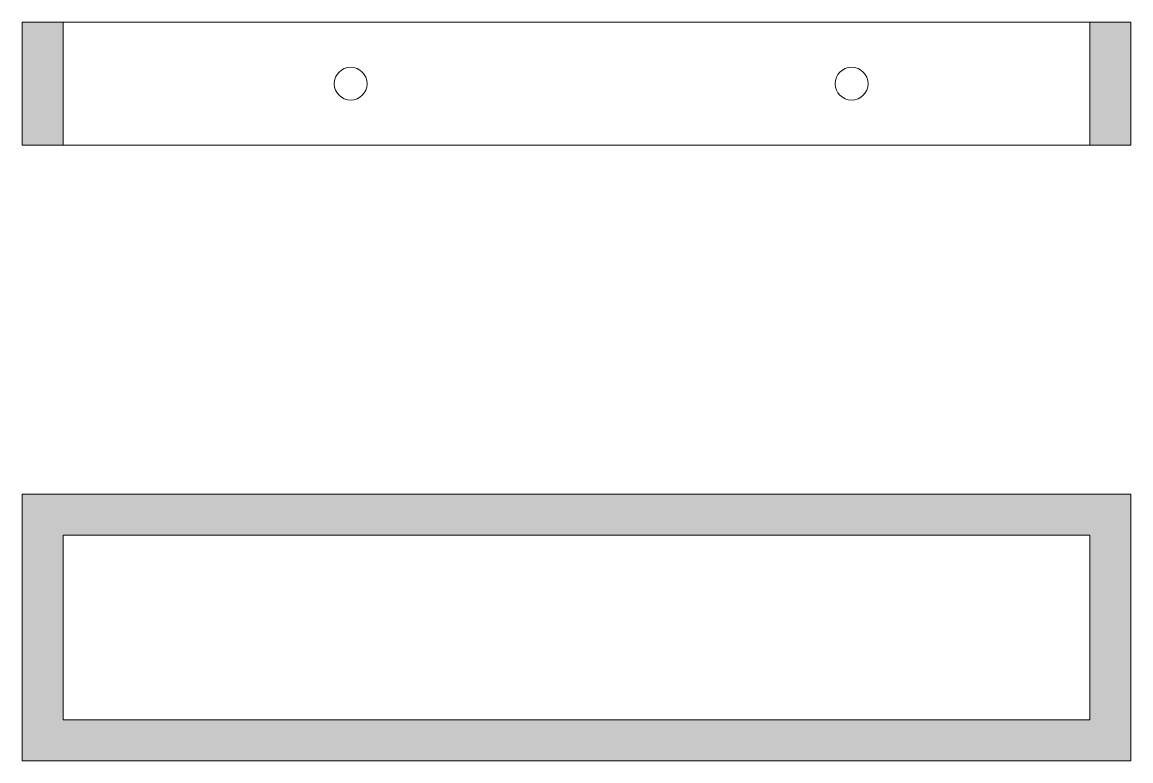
# Model space of a CAD drawing. Header units: millimetres. Extents: x -10 to 260, y -10 to 170.
import ezdxf

# ---------------------------------------------------------------- set-up
doc = ezdxf.new("R2010")
doc.units = ezdxf.units.MM
doc.layers.get('0').update_dxf_attribs({"linetype": 'CONTINUOUS', "lineweight": 0})

msp = doc.modelspace()

# ---------------------------------------------------------------- hatches: boundary and pattern name
for points in [[(0, 170), (0, 140), (-10, 140), (-10, 170)], [(250, 140), (250, 170), (260, 170), (260, 140)]]:
    msp.add_hatch(color=256).paths.add_polyline_path(points)
h = msp.add_hatch(color=256)
edge = h.paths.add_edge_path()
edge.add_line((0, 0), (250, 0))
edge.add_line((250, 0), (250, 45))
edge.add_line((250, 45), (0, 45))
edge.add_line((0, 45), (0, 0))
edge.add_line((-10, -10), (260, -10))
edge.add_line((260, -10), (260, 55))
edge.add_line((260, 55), (-10, 55))
edge.add_line((-10, 55), (-10, -10))

# ---------------------------------------------------------------- linework, layer by layer
for p, q in [((0, 170), (-10, 170)), ((-10, 170), (-10, 140)), ((250, 170), (0, 170)), ((0, 170), (0, 140)), ((0, 140), (0, 170)), ((250, 140), (250, 170)), ((250, 170), (260, 170)), ((250, 140), (250, 170)), ((260, 170), (260, 140)), ((-10, 140), (0, 140)), ((0, 140), (250, 140)), ((260, 140), (250, 140)), ((260, 55), (-10, 55)), ((-10, 55), (-10, -10)), ((260, -10), (260, 55)), ((250, 45), (0, 45)), ((0, 45), (0, 0)), ((250, 0), (250, 45)), ((0, 0), (250, 0)), ((-10, -10), (260, -10))]:
    msp.add_line(p, q)
for centre in [(70, 155), (192, 155)]:
    msp.add_circle(centre, 4)

doc.saveas('drawing.dxf')
